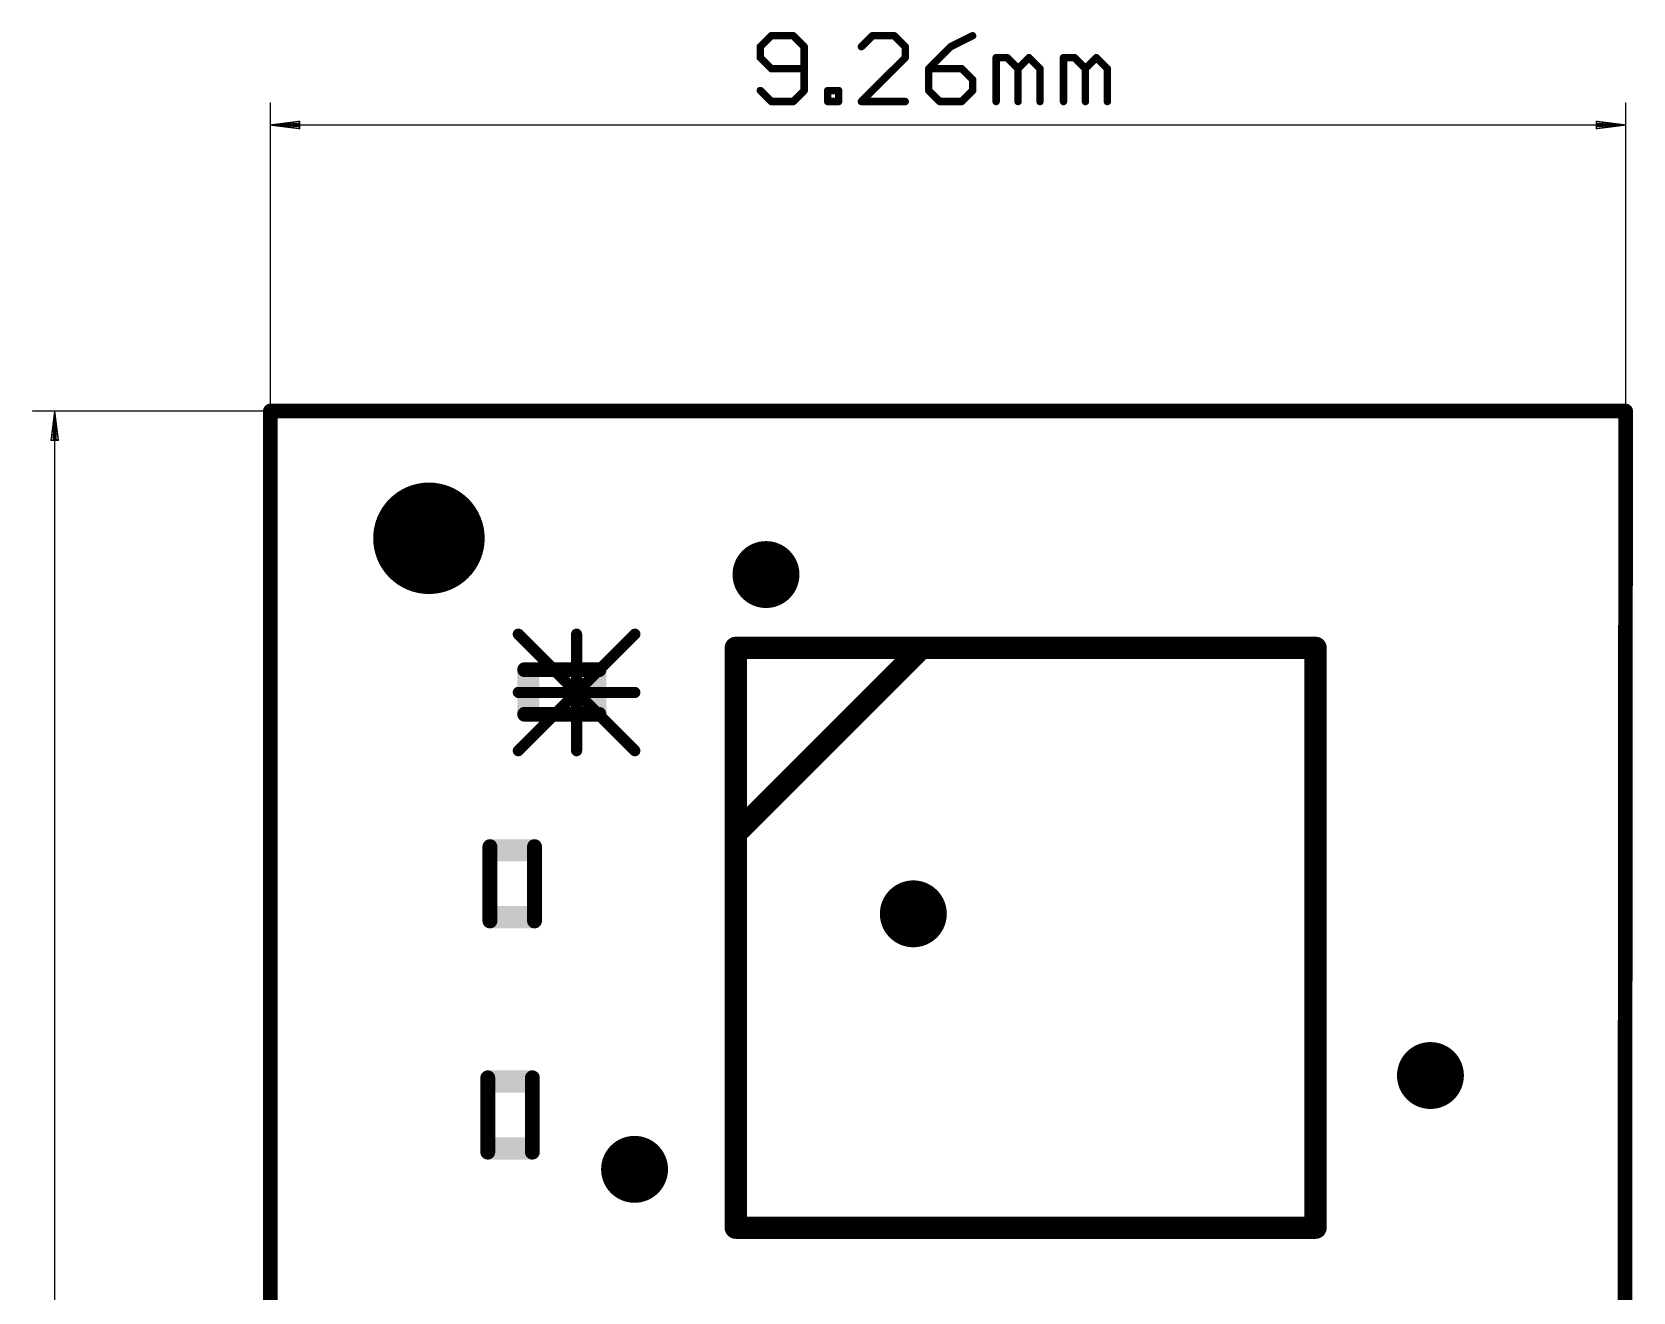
# Model space of a CAD drawing. Extents: x -2.9 to 20.2, y -3 to 22.1.
# Drawn here: x -2.39 to 8.55, y 13.49 to 22.1 of the extents above; entities that cross this region are included whole.
import ezdxf

# ---------------------------------------------------------------- set-up
doc = ezdxf.new("R2010")
doc.units = 0
for name, color, linetype in [('17', 82, 'CONTINUOUS'), ('18', 82, 'CONTINUOUS'), ('20', 7, 'CONTINUOUS'), ('51', 254, 'CONTINUOUS')]:
    doc.layers.add(name, color=color, linetype=linetype)

# ---------------------------------------------------------------- blocks, each defined once
blk = doc.blocks.new('RECT')
blk.add_solid([(-0.5, -0.5), (0.5, -0.5), (-0.5, 0.5), (0.5, 0.5)])
blk = doc.blocks.new('ROUNDP')
at = {"const_width": 0.5}
blk.add_lwpolyline([(0, -0.25, 1), (0, 0.25, 1), (0, -0.25)], format="xyb", dxfattribs=at)
blk = doc.blocks.new('ROUNDV')
at = {"const_width": 0.5}
blk.add_lwpolyline([(0, -0.25, 1), (0, 0.25, 1), (0, -0.25)], format="xyb", dxfattribs=at)

msp = doc.modelspace()

# ---------------------------------------------------------------- linework, layer by layer
at = {"layer": '20', "const_width": 0.1}
for points in [[(8.5, 19.508), (-0.762, 19.508)], [(-0.762, 19.508), (-0.762, 0.5524)], [(8.49, 7.6436), (8.5, 19.508)]]:
    msp.add_lwpolyline(points, dxfattribs=at)
at = {"layer": '20', "const_width": 0.05}
for points in [[(-0.762, 19.533, 1), (-0.762, 19.483)], [(-0.737, 19.508, 1), (-0.787, 19.508)], [(8.525, 19.508, 1), (8.475, 19.508)], [(8.5, 19.483, 1), (8.5, 19.533)]]:
    msp.add_lwpolyline(points, format="xyb", dxfattribs=at)
at = {"layer": '51'}
for points, const_width in [([(2.6617, 22.073), (2.5868, 21.9981)], 0.0508), ([(2.5868, 21.9981), (2.5868, 21.9231)], 0.0508), ([(2.8115, 22.073), (2.6617, 22.073)], 0.0508), ([(2.8865, 21.9981), (2.8115, 22.073)], 0.0508), ([(2.8865, 21.6983), (2.8865, 21.9981)], 0.0508), ([(3.3523, 22.073), (3.2773, 21.9981)], 0.0508), ([(3.5021, 22.073), (3.3523, 22.073)], 0.0508), ([(3.5771, 21.9981), (3.5021, 22.073)], 0.0508), ([(3.5771, 21.9231), (3.5771, 21.9981)], 0.0508), ([(3.8876, 21.9981), (3.7377, 21.8482)], 0.0508), ([(4.0375, 22.073), (3.8876, 21.9981)], 0.0508), ([(2.5868, 21.9231), (2.6617, 21.8482)], 0.0508), ([(3.2773, 21.6234), (3.5771, 21.9231)], 0.0508), ([(4.1981, 21.6234), (4.1981, 21.9231)], 0.0508), ([(4.1981, 21.9231), (4.2731, 21.9231)], 0.0508), ([(4.2731, 21.9231), (4.348, 21.8482)], 0.0508), ([(4.348, 21.8482), (4.4229, 21.9231)], 0.0508), ([(4.4229, 21.9231), (4.4978, 21.8482)], 0.0508), ([(4.6585, 21.6234), (4.6585, 21.9231)], 0.0508), ([(4.6585, 21.9231), (4.7334, 21.9231)], 0.0508), ([(4.7334, 21.9231), (4.8084, 21.8482)], 0.0508), ([(4.8084, 21.8482), (4.8833, 21.9231)], 0.0508), ([(4.8833, 21.9231), (4.9582, 21.8482)], 0.0508), ([(2.6617, 21.8482), (2.8865, 21.8482)], 0.0508), ([(3.7377, 21.8482), (3.7377, 21.6983)], 0.0508), ([(3.9625, 21.8482), (3.7377, 21.8482)], 0.0508), ([(4.0375, 21.7733), (3.9625, 21.8482)], 0.0508), ([(4.0375, 21.6983), (4.0375, 21.7733)], 0.0508), ([(4.348, 21.8482), (4.348, 21.6234)], 0.0508), ([(4.4978, 21.8482), (4.4978, 21.6234)], 0.0508), ([(4.8084, 21.8482), (4.8084, 21.6234)], 0.0508), ([(4.9582, 21.8482), (4.9582, 21.6234)], 0.0508), ([(2.5868, 21.6983), (2.6617, 21.6234)], 0.0508), ([(2.8115, 21.6234), (2.8865, 21.6983)], 0.0508), ([(3.0472, 21.6234), (3.0472, 21.6983)], 0.0508), ([(3.0472, 21.6983), (3.1221, 21.6983)], 0.0508), ([(3.1221, 21.6983), (3.1221, 21.6234)], 0.0508), ([(3.7377, 21.6983), (3.8127, 21.6234)], 0.0508), ([(3.9625, 21.6234), (4.0375, 21.6983)], 0.0508), ([(-0.762, 19.508), (-0.762, 21.613)], 0.01), ([(2.6617, 21.6234), (2.8115, 21.6234)], 0.0508), ([(3.1221, 21.6234), (3.0472, 21.6234)], 0.0508), ([(3.5771, 21.6234), (3.2773, 21.6234)], 0.0508), ([(3.8127, 21.6234), (3.9625, 21.6234)], 0.0508), ([(8.5, 19.508), (8.5, 21.613)], 0.01), ([(-0.757, 21.463), (-0.562, 21.4876)], 0.01), ([(-0.757, 21.463), (-0.562, 21.473)], 0.01), ([(8.495, 21.463), (-0.757, 21.463)], 0.01), ([(-0.562, 21.4384), (-0.757, 21.463)], 0.01), ([(-0.562, 21.453), (-0.757, 21.463)], 0.01), ([(-0.562, 21.4876), (-0.562, 21.4384)], 0.01), ([(8.495, 21.463), (8.3, 21.4876)], 0.01), ([(8.3, 21.4876), (8.3, 21.4384)], 0.01), ([(8.495, 21.463), (8.3, 21.473)], 0.01), ([(8.3, 21.4384), (8.495, 21.463)], 0.01), ([(8.3, 21.453), (8.495, 21.463)], 0.01), ([(-0.762, 19.508), (-2.3852, 19.508)], 0.01), ([(-2.2352, 19.503), (-2.2598, 19.308)], 0.01), ([(-2.2352, 19.503), (-2.2452, 19.308)], 0.01), ([(-2.2352, -0.4014), (-2.2352, 19.503)], 0.01), ([(-2.2106, 19.308), (-2.2352, 19.503)], 0.01), ([(-2.2252, 19.308), (-2.2352, 19.503)], 0.01), ([(-2.2598, 19.308), (-2.2106, 19.308)], 0.01), ([(0.9329, 17.9832), (1.7294, 17.1866)], 0.0762), ([(0.9329, 17.1866), (1.7294, 17.9832)], 0.0762), ([(1.3312, 17.1866), (1.3312, 17.9832)], 0.0762), ([(2.4188, 16.6192), (3.6888, 17.8892)], 0.1524), ([(6.3812, 17.8892), (2.4188, 17.8892)], 0.1524), ([(2.4188, 17.8892), (2.4188, 13.9268)], 0.1524), ([(3.6126, 17.8892), (3.257, 17.8892)], 0.1524), ([(4.2476, 17.8892), (3.892, 17.8892)], 0.1524), ([(4.908, 17.8892), (4.5524, 17.8892)], 0.1524), ([(5.543, 17.8892), (5.1874, 17.8892)], 0.1524), ([(6.3812, 13.9268), (6.3812, 17.8892)], 0.1524), ([(0.976, 17.7404), (1.484, 17.7404)], 0.1016), ([(0.9329, 17.5849), (1.7294, 17.5849)], 0.0762), ([(1.484, 17.4356), (0.976, 17.4356)], 0.1016), ([(2.4188, 17.051), (2.4188, 16.6954)], 0.1524), ([(6.3812, 16.6954), (6.3812, 17.051)], 0.1524), ([(0.7388, 16.0232), (0.7388, 16.5312)], 0.1016), ([(1.0436, 16.5312), (1.0436, 16.0232)], 0.1016), ([(2.4188, 16.416), (2.4188, 16.0604)], 0.1524), ([(6.3812, 16.0604), (6.3812, 16.416)], 0.1524), ([(2.4188, 15.7556), (2.4188, 15.4)], 0.1524), ([(6.3812, 15.4), (6.3812, 15.7556)], 0.1524), ([(2.4188, 15.1206), (2.4188, 14.765)], 0.1524), ([(6.3812, 14.765), (6.3812, 15.1206)], 0.1524), ([(0.7242, 14.4432), (0.7242, 14.9512)], 0.1016), ([(1.029, 14.9512), (1.029, 14.4432)], 0.1016), ([(2.4188, 13.9268), (6.3812, 13.9268)], 0.1524), ([(3.257, 13.9268), (3.6126, 13.9268)], 0.1524), ([(3.892, 13.9268), (4.2476, 13.9268)], 0.1524), ([(4.5524, 13.9268), (4.908, 13.9268)], 0.1524), ([(5.1874, 13.9268), (5.543, 13.9268)], 0.1524)]:
    msp.add_lwpolyline(points, dxfattribs=dict(at, const_width=const_width))
for points, const_width in [([(2.5995, 21.9981, 1), (2.5741, 21.9981)], 0.0254), ([(2.5778, 22.007, 1), (2.5957, 21.9891)], 0.0254), ([(2.6617, 22.0857, 1), (2.6617, 22.0603)], 0.0254), ([(2.6707, 22.064, 1), (2.6527, 22.082)], 0.0254), ([(2.8205, 22.082, 1), (2.8026, 22.064)], 0.0254), ([(2.8115, 22.0603, 1), (2.8115, 22.0857)], 0.0254), ([(2.8992, 21.9981, 1), (2.8738, 21.9981)], 0.0254), ([(2.8775, 21.9891, 1), (2.8955, 22.007)], 0.0254), ([(3.2684, 22.007, 1), (3.2863, 21.9891)], 0.0254), ([(3.3523, 22.0857, 1), (3.3523, 22.0603)], 0.0254), ([(3.3613, 22.064, 1), (3.3433, 22.082)], 0.0254), ([(3.5111, 22.082, 1), (3.4932, 22.064)], 0.0254), ([(3.5021, 22.0603, 1), (3.5021, 22.0857)], 0.0254), ([(3.5898, 21.9981, 1), (3.5644, 21.9981)], 0.0254), ([(3.5681, 21.9891, 1), (3.586, 22.007)], 0.0254), ([(3.8819, 22.0094, 1), (3.8933, 21.9867)], 0.0254), ([(3.8966, 21.9891, 1), (3.8786, 22.007)], 0.0254), ([(4.0431, 22.0616, 1), (4.0318, 22.0843)], 0.0254), ([(2.5957, 21.9321, 1), (2.5778, 21.9141)], 0.0254), ([(2.5741, 21.9231, 1), (2.5995, 21.9231)], 0.0254), ([(3.5644, 21.9231, 1), (3.5898, 21.9231)], 0.0254), ([(3.586, 21.9141, 1), (3.5681, 21.9321)], 0.0254), ([(4.2108, 21.9231, 1), (4.1854, 21.9231)], 0.0254), ([(4.1981, 21.9358, 1), (4.1981, 21.9104)], 0.0254), ([(4.282, 21.9321, 1), (4.2641, 21.9141)], 0.0254), ([(4.2731, 21.9104, 1), (4.2731, 21.9358)], 0.0254), ([(4.4319, 21.9321, 1), (4.4139, 21.9141)], 0.0254), ([(4.4319, 21.9141, 1), (4.4139, 21.9321)], 0.0254), ([(4.6712, 21.9231, 1), (4.6458, 21.9231)], 0.0254), ([(4.6585, 21.9358, 1), (4.6585, 21.9104)], 0.0254), ([(4.7424, 21.9321, 1), (4.7245, 21.9141)], 0.0254), ([(4.7334, 21.9104, 1), (4.7334, 21.9358)], 0.0254), ([(4.8923, 21.9321, 1), (4.8743, 21.9141)], 0.0254), ([(4.8923, 21.9141, 1), (4.8743, 21.9321)], 0.0254), ([(2.6617, 21.8609, 1), (2.6617, 21.8355)], 0.0254), ([(2.6527, 21.8392, 1), (2.6707, 21.8572)], 0.0254), ([(2.8865, 21.8355, 1), (2.8865, 21.8609)], 0.0254), ([(3.7504, 21.8482, 1), (3.725, 21.8482)], 0.0254), ([(3.7377, 21.8609, 1), (3.7377, 21.8355)], 0.0254), ([(3.7288, 21.8572, 1), (3.7467, 21.8392)], 0.0254), ([(3.9715, 21.8572, 1), (3.9535, 21.8392)], 0.0254), ([(3.9625, 21.8355, 1), (3.9625, 21.8609)], 0.0254), ([(4.0502, 21.7733, 1), (4.0248, 21.7733)], 0.0254), ([(4.0285, 21.7643, 1), (4.0464, 21.7822)], 0.0254), ([(4.3607, 21.8482, 1), (4.3353, 21.8482)], 0.0254), ([(4.339, 21.8572, 1), (4.357, 21.8392)], 0.0254), ([(4.339, 21.8392, 1), (4.357, 21.8572)], 0.0254), ([(4.5105, 21.8482, 1), (4.4851, 21.8482)], 0.0254), ([(4.4889, 21.8392, 1), (4.5068, 21.8572)], 0.0254), ([(4.8211, 21.8482, 1), (4.7957, 21.8482)], 0.0254), ([(4.7994, 21.8572, 1), (4.8174, 21.8392)], 0.0254), ([(4.7994, 21.8392, 1), (4.8174, 21.8572)], 0.0254), ([(4.9709, 21.8482, 1), (4.9455, 21.8482)], 0.0254), ([(4.9493, 21.8392, 1), (4.9672, 21.8572)], 0.0254), ([(2.5957, 21.7073, 1), (2.5778, 21.6893)], 0.0254), ([(2.8738, 21.6983, 1), (2.8992, 21.6983)], 0.0254), ([(2.8955, 21.6893, 1), (2.8775, 21.7073)], 0.0254), ([(3.0599, 21.6983, 1), (3.0345, 21.6983)], 0.0254), ([(3.0472, 21.711, 1), (3.0472, 21.6856)], 0.0254), ([(3.1348, 21.6983, 1), (3.1094, 21.6983)], 0.0254), ([(3.1221, 21.6856, 1), (3.1221, 21.711)], 0.0254), ([(3.725, 21.6983, 1), (3.7504, 21.6983)], 0.0254), ([(3.7467, 21.7073, 1), (3.7288, 21.6893)], 0.0254), ([(4.0248, 21.6983, 1), (4.0502, 21.6983)], 0.0254), ([(4.0464, 21.6893, 1), (4.0285, 21.7073)], 0.0254), ([(-0.7595, 21.613, 1), (-0.7645, 21.613)], 0.005), ([(2.6617, 21.6361, 1), (2.6617, 21.6107)], 0.0254), ([(2.6527, 21.6144, 1), (2.6707, 21.6324)], 0.0254), ([(2.8026, 21.6324, 1), (2.8205, 21.6144)], 0.0254), ([(2.8115, 21.6107, 1), (2.8115, 21.6361)], 0.0254), ([(3.0472, 21.6361, 1), (3.0472, 21.6107)], 0.0254), ([(3.0345, 21.6234, 1), (3.0599, 21.6234)], 0.0254), ([(3.1094, 21.6234, 1), (3.1348, 21.6234)], 0.0254), ([(3.1221, 21.6107, 1), (3.1221, 21.6361)], 0.0254), ([(3.2773, 21.6361, 1), (3.2773, 21.6107)], 0.0254), ([(3.2684, 21.6324, 1), (3.2863, 21.6144)], 0.0254), ([(3.5771, 21.6107, 1), (3.5771, 21.6361)], 0.0254), ([(3.8127, 21.6361, 1), (3.8127, 21.6107)], 0.0254), ([(3.8037, 21.6144, 1), (3.8216, 21.6324)], 0.0254), ([(3.9535, 21.6324, 1), (3.9715, 21.6144)], 0.0254), ([(3.9625, 21.6107, 1), (3.9625, 21.6361)], 0.0254), ([(4.1854, 21.6234, 1), (4.2108, 21.6234)], 0.0254), ([(4.3353, 21.6234, 1), (4.3607, 21.6234)], 0.0254), ([(4.4851, 21.6234, 1), (4.5105, 21.6234)], 0.0254), ([(4.6458, 21.6234, 1), (4.6712, 21.6234)], 0.0254), ([(4.7957, 21.6234, 1), (4.8211, 21.6234)], 0.0254), ([(4.9455, 21.6234, 1), (4.9709, 21.6234)], 0.0254), ([(8.5025, 21.613, 1), (8.4975, 21.613)], 0.005), ([(-0.757, 21.4655, 1), (-0.757, 21.4605)], 0.005), ([(-0.7573, 21.4655, 1), (-0.7567, 21.4605)], 0.005), ([(-0.7567, 21.4655, 1), (-0.7573, 21.4605)], 0.005), ([(-0.7571, 21.4655, 1), (-0.7569, 21.4605)], 0.005), ([(-0.7569, 21.4655, 1), (-0.7571, 21.4605)], 0.005), ([(-0.5595, 21.4876, 1), (-0.5645, 21.4876)], 0.005), ([(-0.5617, 21.4851, 1), (-0.5623, 21.49)], 0.005), ([(-0.5623, 21.436, 1), (-0.5617, 21.4409)], 0.005), ([(-0.5619, 21.4705, 1), (-0.5621, 21.4755)], 0.005), ([(-0.5621, 21.4505, 1), (-0.5619, 21.4555)], 0.005), ([(8.3025, 21.4876, 1), (8.2975, 21.4876)], 0.005), ([(8.3003, 21.49, 1), (8.2997, 21.4851)], 0.005), ([(8.3001, 21.4755, 1), (8.2999, 21.4705)], 0.005), ([(8.2999, 21.4555, 1), (8.3001, 21.4505)], 0.005), ([(8.2997, 21.4409, 1), (8.3003, 21.436)], 0.005), ([(8.4947, 21.4605, 1), (8.4953, 21.4655)], 0.005), ([(8.4953, 21.4605, 1), (8.4947, 21.4655)], 0.005), ([(8.4949, 21.4605, 1), (8.4951, 21.4655)], 0.005), ([(8.4951, 21.4605, 1), (8.4949, 21.4655)], 0.005), ([(8.495, 21.4605, 1), (8.495, 21.4655)], 0.005), ([(-0.5645, 21.4384, 1), (-0.5595, 21.4384)], 0.005), ([(8.2975, 21.4384, 1), (8.3025, 21.4384)], 0.005), ([(-2.3852, 19.5105, 1), (-2.3852, 19.5055)], 0.005), ([(-2.2327, 19.503, 1), (-2.2377, 19.503)], 0.005), ([(-2.2327, 19.5027, 1), (-2.2377, 19.5033)], 0.005), ([(-2.2327, 19.5033, 1), (-2.2377, 19.5027)], 0.005), ([(-2.2327, 19.5029, 1), (-2.2377, 19.5031)], 0.005), ([(-2.2327, 19.5031, 1), (-2.2377, 19.5029)], 0.005), ([(-0.7645, 19.508, 1), (-0.7595, 19.508)], 0.005), ([(-0.762, 19.5055, 1), (-0.762, 19.5105)], 0.005), ([(8.4975, 19.508, 1), (8.5025, 19.508)], 0.005), ([(-2.2598, 19.3105, 1), (-2.2598, 19.3055)], 0.005), ([(-2.2622, 19.3083, 1), (-2.2573, 19.3077)], 0.005), ([(-2.2477, 19.3081, 1), (-2.2427, 19.3079)], 0.005), ([(-2.2277, 19.3079, 1), (-2.2227, 19.3081)], 0.005), ([(-2.2131, 19.3077, 1), (-2.2082, 19.3083)], 0.005), ([(-2.2106, 19.3055, 1), (-2.2106, 19.3105)], 0.005), ([(0.9464, 17.9967, 1), (0.9194, 17.9697)], 0.0381), ([(1.3502, 17.9832, 1), (1.3121, 17.9832)], 0.0381), ([(1.7429, 17.9697, 1), (1.716, 17.9967)], 0.0381), ([(2.4188, 17.9273, 1), (2.4188, 17.8511)], 0.0762), ([(2.4569, 17.8892, 1), (2.3807, 17.8892)], 0.0762), ([(3.257, 17.9273, 1), (3.257, 17.8511)], 0.0762), ([(3.6126, 17.8511, 1), (3.6126, 17.9273)], 0.0762), ([(3.7157, 17.8623, 1), (3.6619, 17.9161)], 0.0762), ([(3.892, 17.9273, 1), (3.892, 17.8511)], 0.0762), ([(4.2476, 17.8511, 1), (4.2476, 17.9273)], 0.0762), ([(4.5524, 17.9273, 1), (4.5524, 17.8511)], 0.0762), ([(4.908, 17.8511, 1), (4.908, 17.9273)], 0.0762), ([(5.1874, 17.9273, 1), (5.1874, 17.8511)], 0.0762), ([(5.543, 17.8511, 1), (5.543, 17.9273)], 0.0762), ([(6.4193, 17.8892, 1), (6.3431, 17.8892)], 0.0762), ([(6.3812, 17.8511, 1), (6.3812, 17.9273)], 0.0762), ([(0.976, 17.7658, 1), (0.976, 17.715)], 0.0508), ([(1.484, 17.715, 1), (1.484, 17.7658)], 0.0508), ([(0.9329, 17.604, 1), (0.9329, 17.5659)], 0.0381), ([(1.7294, 17.5659, 1), (1.7294, 17.604)], 0.0381), ([(0.976, 17.461, 1), (0.976, 17.4102)], 0.0508), ([(1.484, 17.4102, 1), (1.484, 17.461)], 0.0508), ([(0.9194, 17.2001, 1), (0.9464, 17.1732)], 0.0381), ([(1.3121, 17.1866, 1), (1.3502, 17.1866)], 0.0381), ([(1.716, 17.1732, 1), (1.7429, 17.2001)], 0.0381), ([(2.4569, 17.051, 1), (2.3807, 17.051)], 0.0762), ([(6.4193, 17.051, 1), (6.3431, 17.051)], 0.0762), ([(2.3807, 16.6954, 1), (2.4569, 16.6954)], 0.0762), ([(2.3919, 16.6461, 1), (2.4457, 16.5923)], 0.0762), ([(6.3431, 16.6954, 1), (6.4193, 16.6954)], 0.0762), ([(0.7642, 16.5312, 1), (0.7134, 16.5312)], 0.0508), ([(1.069, 16.5312, 1), (1.0182, 16.5312)], 0.0508), ([(2.4569, 16.416, 1), (2.3807, 16.416)], 0.0762), ([(6.4193, 16.416, 1), (6.3431, 16.416)], 0.0762), ([(2.3807, 16.0604, 1), (2.4569, 16.0604)], 0.0762), ([(6.3431, 16.0604, 1), (6.4193, 16.0604)], 0.0762), ([(0.7134, 16.0232, 1), (0.7642, 16.0232)], 0.0508), ([(1.0182, 16.0232, 1), (1.069, 16.0232)], 0.0508), ([(2.4569, 15.7556, 1), (2.3807, 15.7556)], 0.0762), ([(6.4193, 15.7556, 1), (6.3431, 15.7556)], 0.0762), ([(2.3807, 15.4, 1), (2.4569, 15.4)], 0.0762), ([(6.3431, 15.4, 1), (6.4193, 15.4)], 0.0762), ([(2.4569, 15.1206, 1), (2.3807, 15.1206)], 0.0762), ([(6.4193, 15.1206, 1), (6.3431, 15.1206)], 0.0762), ([(0.7496, 14.9512, 1), (0.6988, 14.9512)], 0.0508), ([(1.0544, 14.9512, 1), (1.0036, 14.9512)], 0.0508), ([(2.3807, 14.765, 1), (2.4569, 14.765)], 0.0762), ([(6.3431, 14.765, 1), (6.4193, 14.765)], 0.0762), ([(0.6988, 14.4432, 1), (0.7496, 14.4432)], 0.0508), ([(1.0036, 14.4432, 1), (1.0544, 14.4432)], 0.0508), ([(2.4188, 13.9649, 1), (2.4188, 13.8887)], 0.0762), ([(2.3807, 13.9268, 1), (2.4569, 13.9268)], 0.0762), ([(3.257, 13.9649, 1), (3.257, 13.8887)], 0.0762), ([(3.6126, 13.8887, 1), (3.6126, 13.9649)], 0.0762), ([(3.892, 13.9649, 1), (3.892, 13.8887)], 0.0762), ([(4.2476, 13.8887, 1), (4.2476, 13.9649)], 0.0762), ([(4.5524, 13.9649, 1), (4.5524, 13.8887)], 0.0762), ([(4.908, 13.8887, 1), (4.908, 13.9649)], 0.0762), ([(5.1874, 13.9649, 1), (5.1874, 13.8887)], 0.0762), ([(5.543, 13.8887, 1), (5.543, 13.9649)], 0.0762), ([(6.3431, 13.9268, 1), (6.4193, 13.9268)], 0.0762), ([(6.3812, 13.8887, 1), (6.3812, 13.9649)], 0.0762)]:
    msp.add_lwpolyline(points, format="xyb", dxfattribs=dict(at, const_width=const_width))

# ---------------------------------------------------------------- block references
at = {"layer": '17', "xscale": 0.762, "yscale": 0.762}
msp.add_blockref('ROUNDP', (0.3222, 18.6384), dxfattribs=at)
msp.add_blockref('ROUNDP', (0.3222, 18.6384), dxfattribs=at)
at = {"layer": '18', "xscale": 0.4572, "yscale": 0.4572}
for p in [(2.6254, 18.3906), (3.6322, 16.0718), (7.166, 14.9668), (1.7272, 14.3256)]:
    msp.add_blockref('ROUNDV', p, dxfattribs=at)
at = {"layer": '51', "xscale": 0.1524, "yscale": 0.3048}
for p, rotation in [((1.0014, 17.588), 180), ((1.4586, 17.588), 180), ((0.8912, 16.5058), 90), ((0.8912, 16.0486), 90), ((0.8766, 14.9258), 90), ((0.8766, 14.4686), 90)]:
    msp.add_blockref('RECT', p, dxfattribs=dict(at, rotation=rotation))

doc.saveas('drawing.dxf')
